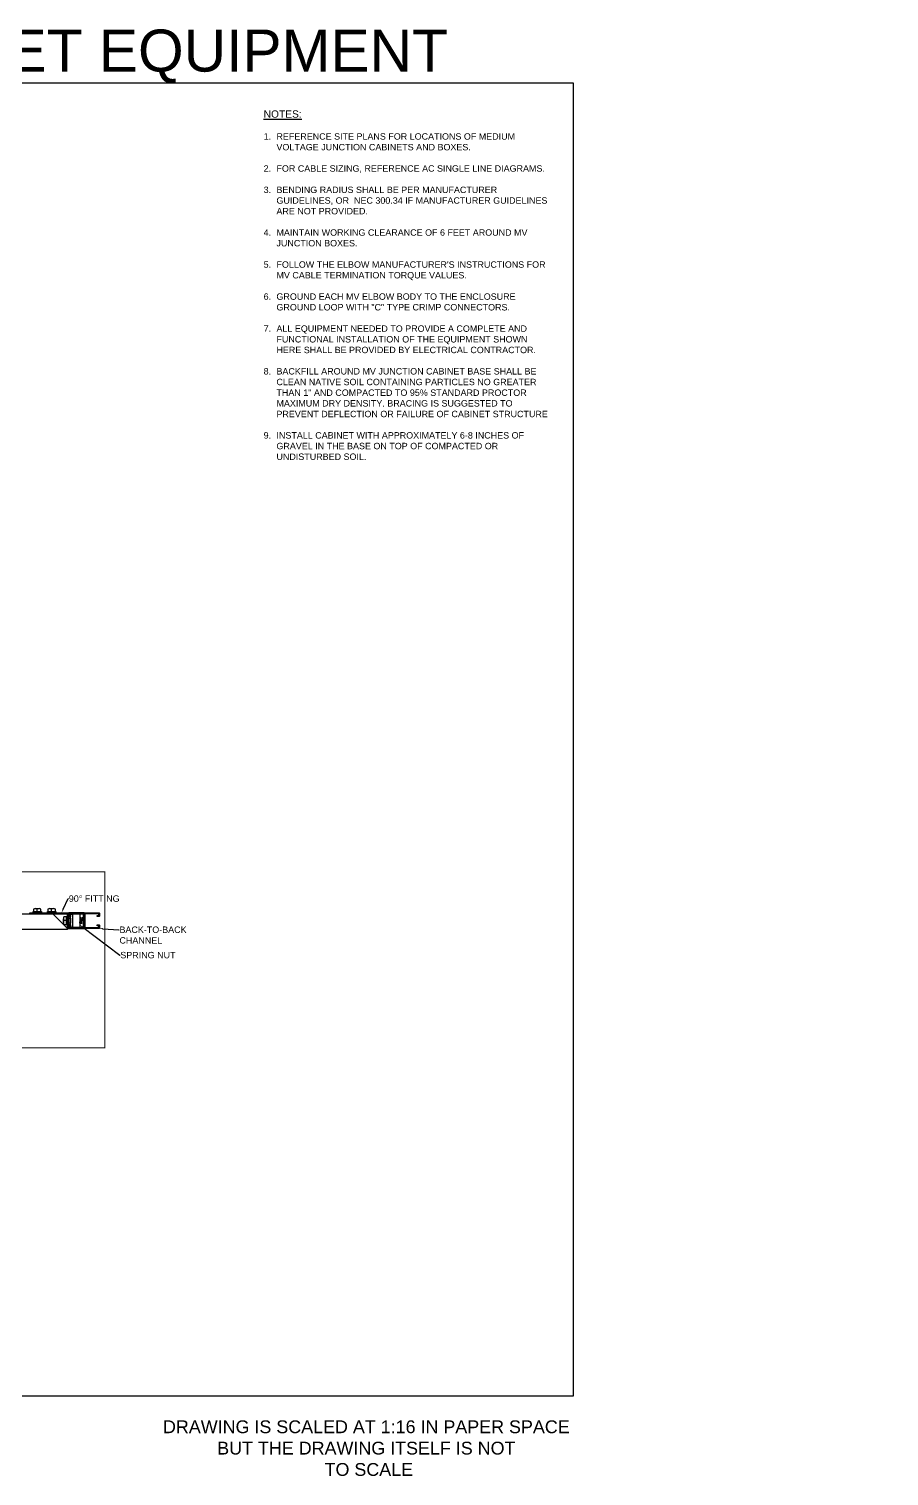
# Model space of a CAD drawing. Header units: feet. Extents: x -208 to 2089, y -974 to 342.
# Drawn here: x 361.9 to 576.7, y -20 to 341.5 of the extents above; entities that cross this region are included whole.
import ezdxf
from ezdxf import colors
from ezdxf.entities.mleader import LeaderData, LeaderLine
from ezdxf.math import Vec2, Vec3

# ---------------------------------------------------------------- set-up
doc = ezdxf.new("R2010")
doc.units = ezdxf.units.FT
doc.header["$MEASUREMENT"] = 0
doc.linetypes.add('PHANTOM2', pattern=[1.25, 0.625, -0.125, 0.125, -0.125, 0.125, -0.125])
doc.layers.get('Defpoints').update_dxf_attribs({"color": 5})
for name, color, linetype in [('E-EQPM-HRDW', 16, 'Continuous'), ('G-ANNO-TEXT', 1, 'Continuous'), ('G-DETL-LINE', 153, 'PHANTOM2')]:
    doc.layers.add(name, color=color, linetype=linetype)
doc.styles.add('NEI-A', font='arial.ttf', dxfattribs={"height": 0.1})

msp = doc.modelspace()

# ---------------------------------------------------------------- linework, layer by layer
at = {"layer": 'Defpoints'}
msp.add_lwpolyline([(0, 328), (0, 0), (497.93778, 0), (497.85778, 328)], close=True, dxfattribs=at)
at = {"layer": 'E-EQPM-HRDW'}
msp.add_lwpolyline([(349.90511, 120.47154), (371.50511, 120.47154), (371.50511, 116.57154), (349.90511, 116.57154)], close=True, dxfattribs=at)
msp.add_lwpolyline([(349.90511, 120.47154), (371.50511, 120.47154), (371.50511, 116.57154), (349.90511, 116.57154)], close=True, dxfattribs=at)
at = {"layer": 'E-EQPM-HRDW', "flags": 128}
for points in [[(371.50511, 116.79654), (371.50511, 120.47153), (362.13012, 120.47154), (362.13012, 120.69654), (371.73011, 120.69653), (371.73011, 116.79654), (371.50511, 116.79654), (367.83012, 120.47154)], [(371.50511, 116.79654), (371.50511, 120.47153), (362.13012, 120.47154), (362.13012, 120.69654), (371.73011, 120.69653), (371.73011, 116.79654), (371.50511, 116.79654), (367.83012, 120.47154)], [(372.2195, 119.25278), (371.73011, 119.25278), (371.73011, 119.34653), (372.2195, 119.34653), (372.2195, 118.14653), (371.73011, 118.14653), (371.73011, 118.24028), (372.2195, 118.24028)], [(372.2195, 119.25278), (371.73011, 119.25278), (371.73011, 119.34653), (372.2195, 119.34653), (372.2195, 118.14653), (371.73011, 118.14653), (371.73011, 118.24028), (372.2195, 118.24028)], [(375.63011, 119.21672), (375.63011, 120.69653), (371.96402, 120.69653)], [(375.63011, 119.21672), (375.63011, 120.69653), (371.96402, 120.69653)], [(372.82188, 117.09653), (372.2195, 117.09653), (372.2195, 117.47153), (372.33011, 117.47153), (372.33011, 117.69653), (372.2195, 117.69653), (372.2195, 119.79653), (372.33011, 119.79653), (372.33011, 120.02153), (372.2195, 120.02153), (372.2195, 120.39653), (372.82188, 120.39653)], [(372.82188, 117.09653), (372.2195, 117.09653), (372.2195, 117.47153), (372.33011, 117.47153), (372.33011, 117.69653), (372.2195, 117.69653), (372.2195, 119.79653), (372.33011, 119.79653), (372.33011, 120.02153), (372.2195, 120.02153), (372.2195, 120.39653), (372.82188, 120.39653)], [(374.53835, 118.151), (374.73535, 119.58377), (374.98191, 117.9093), (375.21214, 119.58377), (375.40511, 118.27325)], [(374.53835, 118.151), (374.73535, 119.58377), (374.98191, 117.9093), (375.21214, 119.58377), (375.40511, 118.27325)], [(374.53835, 119.34653), (374.71136, 119.34653), (374.80511, 119.25278), (374.80511, 118.24028), (374.71136, 118.14653), (374.53835, 118.14653)], [(374.53835, 118.24028), (374.71136, 118.24028), (374.71136, 118.14653), (374.71136, 119.34653), (374.71136, 119.25278), (374.53835, 119.25278)], [(374.53835, 119.34653), (374.71136, 119.34653), (374.80511, 119.25278), (374.80511, 118.24028), (374.71136, 118.14653), (374.53835, 118.14653)], [(374.53835, 118.24028), (374.71136, 118.24028), (374.71136, 118.14653), (374.71136, 119.34653), (374.71136, 119.25278), (374.53835, 119.25278)]]:
    msp.add_lwpolyline(points, dxfattribs=at)
for points in [[(363.93012, 120.99654), (364.97292, 120.99654), (364.97292, 120.69654), (362.88732, 120.69654), (362.88732, 120.99654), (363.93012, 120.99654), (363.93012, 121.61797, 0.134960527), (363.46247, 121.74654, 0.134960527), (362.99482, 121.61797), (362.99482, 120.99654), (364.86543, 120.99654), (364.86543, 121.61797, 0.134960527), (364.39778, 121.74654, 0.134960527), (363.93012, 121.61797, 0.134960527), (363.46247, 121.74654), (364.39778, 121.74654)], [(363.93012, 120.99654), (364.97292, 120.99654), (364.97292, 120.69654), (362.88732, 120.69654), (362.88732, 120.99654), (363.93012, 120.99654), (363.93012, 121.61797, 0.134960527), (363.46247, 121.74654, 0.134960527), (362.99482, 121.61797), (362.99482, 120.99654), (364.86543, 120.99654), (364.86543, 121.61797, 0.134960527), (364.39778, 121.74654, 0.134960527), (363.93012, 121.61797, 0.134960527), (363.46247, 121.74654), (364.39778, 121.74654)], [(367.53012, 120.99654), (368.57292, 120.99654), (368.57292, 120.69654), (366.48732, 120.69654), (366.48732, 120.99654), (367.53012, 120.99654), (367.53012, 121.61797, 0.134960527), (367.06247, 121.74654, 0.134960527), (366.59482, 121.61797), (366.59482, 120.99654), (368.46543, 120.99654), (368.46543, 121.61797, 0.134960527), (367.99778, 121.74654, 0.134960527), (367.53012, 121.61797, 0.134960527), (367.06247, 121.74654), (367.99778, 121.74654)], [(367.53012, 120.99654), (368.57292, 120.99654), (368.57292, 120.69654), (366.48732, 120.69654), (366.48732, 120.99654), (367.53012, 120.99654), (367.53012, 121.61797, 0.134960527), (367.06247, 121.74654, 0.134960527), (366.59482, 121.61797), (366.59482, 120.99654), (368.46543, 120.99654), (368.46543, 121.61797, 0.134960527), (367.99778, 121.74654, 0.134960527), (367.53012, 121.61797, 0.134960527), (367.06247, 121.74654), (367.99778, 121.74654)], [(371.21411, 118.74653), (371.21411, 119.78933), (371.51411, 119.78933), (371.51411, 117.70373), (371.21411, 117.70373), (371.21411, 118.74653), (370.59268, 118.74653, 0.134960527), (370.46411, 118.27887, 0.134960527), (370.59268, 117.81122), (371.21411, 117.81122), (371.21411, 119.68183), (370.59268, 119.68183, 0.134960527), (370.46411, 119.21418, 0.134960527), (370.59268, 118.74653, 0.134960527), (370.46411, 118.27887), (370.46411, 119.21418)], [(371.21411, 118.74653), (371.21411, 119.78933), (371.51411, 119.78933), (371.51411, 117.70373), (371.21411, 117.70373), (371.21411, 118.74653), (370.59268, 118.74653, 0.134960527), (370.46411, 118.27887, 0.134960527), (370.59268, 117.81122), (371.21411, 117.81122), (371.21411, 119.68183), (370.59268, 119.68183, 0.134960527), (370.46411, 119.21418, 0.134960527), (370.59268, 118.74653, 0.134960527), (370.46411, 118.27887), (370.46411, 119.21418)]]:
    msp.add_lwpolyline(points, format="xyb", dxfattribs=at)
for points in [[(371.95523, 117.47153), (372.33011, 117.47153), (372.33011, 117.69653), (371.95523, 117.69653, 0.198912367), (371.79605, 117.6306, 0.198912367), (371.73011, 117.47141), (371.73011, 117.02165, 0.198912367), (371.79605, 116.86247, 0.198912367), (371.95523, 116.79653), (375.63011, 116.79653), (375.63011, 120.69653), (371.95523, 120.69653, 0.198912367), (371.79605, 120.6306, 0.198912367), (371.73011, 120.47141), (371.73011, 120.02165, 0.198912367), (371.79605, 119.86247, 0.198912367), (371.95523, 119.79653), (372.33011, 119.79653), (372.33011, 120.02153), (371.95511, 120.02153), (371.95511, 120.47153), (375.40511, 120.47153), (375.40511, 117.02153), (371.95511, 117.02153), (371.95511, 117.47153)], [(371.95523, 117.47153), (372.33011, 117.47153), (372.33011, 117.69653), (371.95523, 117.69653, 0.198912367), (371.79605, 117.6306, 0.198912367), (371.73011, 117.47141), (371.73011, 117.02165, 0.198912367), (371.79605, 116.86247, 0.198912367), (371.95523, 116.79653), (375.63011, 116.79653), (375.63011, 120.69653), (371.95523, 120.69653, 0.198912367), (371.79605, 120.6306, 0.198912367), (371.73011, 120.47141), (371.73011, 120.02165, 0.198912367), (371.79605, 119.86247, 0.198912367), (371.95523, 119.79653), (372.33011, 119.79653), (372.33011, 120.02153), (371.95511, 120.02153), (371.95511, 120.47153), (375.40511, 120.47153), (375.40511, 117.02153), (371.95511, 117.02153), (371.95511, 117.47153)], [(379.30499, 117.47153), (378.93011, 117.47153), (378.93011, 117.69653), (379.30499, 117.69653, -0.198912367), (379.46418, 117.6306, -0.198912367), (379.53011, 117.47141), (379.53011, 117.02165, -0.198912367), (379.46418, 116.86247, -0.198912367), (379.30499, 116.79653), (375.63011, 116.79653), (375.63011, 120.69653), (379.30499, 120.69653, -0.198912367), (379.46418, 120.6306, -0.198912367), (379.53011, 120.47141), (379.53011, 120.02165, -0.198912367), (379.46418, 119.86247, -0.198912367), (379.30499, 119.79653), (378.93011, 119.79653), (378.93011, 120.02153), (379.30511, 120.02153), (379.30511, 120.47153), (375.85511, 120.47153), (375.85511, 117.02153), (379.30511, 117.02153), (379.30511, 117.47153)], [(379.30499, 117.47153), (378.93011, 117.47153), (378.93011, 117.69653), (379.30499, 117.69653, -0.198912367), (379.46418, 117.6306, -0.198912367), (379.53011, 117.47141), (379.53011, 117.02165, -0.198912367), (379.46418, 116.86247, -0.198912367), (379.30499, 116.79653), (375.63011, 116.79653), (375.63011, 120.69653), (379.30499, 120.69653, -0.198912367), (379.46418, 120.6306, -0.198912367), (379.53011, 120.47141), (379.53011, 120.02165, -0.198912367), (379.46418, 119.86247, -0.198912367), (379.30499, 119.79653), (378.93011, 119.79653), (378.93011, 120.02153), (379.30511, 120.02153), (379.30511, 120.47153), (375.85511, 120.47153), (375.85511, 117.02153), (379.30511, 117.02153), (379.30511, 117.47153)]]:
    msp.add_lwpolyline(points, format="xyb", close=True, dxfattribs=at)
at = {"layer": 'E-EQPM-HRDW'}
for points in [[(372.82188, 117.02153), (372.82188, 120.47153)], [(372.82188, 117.02153), (372.82188, 120.47153)], [(374.53835, 120.47153), (374.53835, 117.02153)], [(374.53835, 120.47153), (374.53835, 117.02153)]]:
    msp.add_lwpolyline(points, dxfattribs=at)
at = {"layer": 'G-DETL-LINE', "const_width": 0.25}
msp.add_lwpolyline([(348.79703, 130.94336), (380.79703, 130.94336), (380.79703, 86.94336), (348.79703, 86.94336)], close=True, dxfattribs=at)

# ---------------------------------------------------------------- texts
at = {"layer": 'Defpoints', "color": 1, "insert": (248.92889, 328), "char_height": 10.5007804, "attachment_point": 8, "style": 'NEI-A'}
msp.add_mtext('TYPICAL MEDIUM VOLTAGE JUNCTION CABINET EQUIPMENT', dxfattribs=at)
at = {"layer": 'Defpoints', "color": 1, "insert": (446.14866, -20.02618), "char_height": 3.2, "width": 7.621926742287e-311, "attachment_point": 8, "style": 'NEI-A'}
msp.add_mtext('DRAWING IS SCALED AT 1:16 IN PAPER SPACE\\PBUT THE DRAWING ITSELF IS NOT\\P TO SCALE', dxfattribs=at)
at = {"layer": 'G-ANNO-TEXT', "insert": (420.49547, 321.19503), "char_height": 1.6, "attachment_point": 1, "style": 'NEI-A'}
msp.add_mtext_dynamic_manual_height_columns('{\\H1.1429x;\\LNOTES:\\P}\\P\\pxi-2,l2,t2,3;1.^IREFERENCE SITE PLANS FOR LOCATIONS OF MEDIUM VOLTAGE JUNCTION CABINETS AND BOXES.\\P\\pi0,l0,tz;\\P\\pi-2,l2,t2,3;2.^IFOR CABLE SIZING, REFERENCE AC SINGLE LINE DIAGRAMS.\\P\\pi0,l0,tz;\\P\\pi-2,l2,t2,3;3.^IBENDING RADIUS SHALL BE PER MANUFACTURER GUIDELINES, OR  NEC 300.34 IF MANUFACTURER GUIDELINES ARE NOT PROVIDED.\\P\\pi0,l0,tz;\\P\\pi-2,l2,t2,3;4.^IMAINTAIN WORKING CLEARANCE OF 6 FEET AROUND MV JUNCTION BOXES.\\P\\pi0,l0,tz;\\P\\pi-2,l2,t2,3;5.^IFOLLOW THE ELBOW MANUFACTURER\'S INSTRUCTIONS FOR MV CABLE TERMINATION TORQUE VALUES.\\P\\pi0,l0,tz;\\P\\pi-2,l2,t2,3;{\\A1;6.^IGROUND EACH MV ELBOW BODY TO THE ENCLOSURE GROUND LOOP WITH "C" TYPE CRIMP CONNECTORS.\\P\\pi0,l0,tz;\\P\\pi-2,l2,t2,3;7.^IALL EQUIPMENT NEEDED TO PROVIDE A COMPLETE AND FUNCTIONAL INSTALLATION OF THE EQUIPMENT SHOWN HERE SHALL BE PROVIDED BY ELECTRICAL CONTRACTOR.\\P\\pi0,l0,tz;\\P\\pi-2,l2,t2,3;8.^IBACKFILL AROUND MV JUNCTION CABINET BASE SHALL BE CLEAN NATIVE SOIL CONTAINING PARTICLES NO GREATER THAN 1" AND COMPACTED TO 95% STANDARD PROCTOR MAXIMUM DRY DENSITY. BRACING IS SUGGESTED TO PREVENT DEFLECTION OR FAILURE OF CABINET STRUCTURE \\P\\pi0,l0,tz;\\P\\pi-2,l2,t2,3;9.^IINSTALL CABINET WITH APPROXIMATELY 6-8 INCHES OF GRAVEL IN THE BASE ON TOP OF COMPACTED OR UNDISTURBED SOIL.}', width=70.7999998, gutter_width=8.75, heights=[163.65427], dxfattribs=at)

# ---------------------------------------------------------------- leaders
at = {"layer": 'G-ANNO-TEXT'}
ml = msp.add_multileader_mtext('Standard', dxfattribs=at)
ml.set_content('GROUNDING CONNECTION TO GROUND ROD AND TRENCH GROUND', color=256, style='NEI-A')
ml.set_leader_properties()
ml.build(insert=Vec2(0, 0))
ml.multileader.update_dxf_attribs({"dogleg_length": 0.0625, "arrow_head_size": 2.5, "scale": 20})
ctx = ml.context
ctx.base_point, ctx.scale, ctx.char_height, ctx.arrow_head_size, ctx.landing_gap_size, ctx.plane_origin = Vec3(686.78956, 268.60087), 20, 2, 2.5, 1.25, Vec3(804.51757, 268.64946)
ctx.text_align_type = 1
notes = []
notes.append((ctx, [(1, (1, 1, 0), (713.71282, 268.60087), (-1, 0), 1.25, [(0, [(755.3131, 254.59477)], 0, [])])]))
ctx.mtext.insert, ctx.mtext.width, ctx.mtext.defined_height, ctx.mtext.alignment, ctx.mtext.flow_direction = Vec3(699.62619, 269.61792), 24.9110314, 4.69827, 2, 5
ml = msp.add_multileader_mtext('Standard', dxfattribs=at)
ml.set_content('TRENCH GROUND', color=256, style='NEI-A')
ml.set_leader_properties()
ml.build(insert=Vec2(0, 0))
ml.multileader.update_dxf_attribs({"dogleg_length": 0.0625, "arrow_head_size": 2.5, "scale": 20})
ctx = ml.context
ctx.base_point, ctx.scale, ctx.char_height, ctx.arrow_head_size, ctx.landing_gap_size, ctx.plane_origin = Vec3(647.32741, 255.12859), 20, 2, 2.5, 1.25, Vec3(750.21796, 260.76815)
ctx.text_align_type = 1
notes.append((ctx, [(1, (1, 1, 0), (675.69815, 255.12859), (-1, 0), 1.25, [(0, [(701.01349, 246.71347)], 0, [])])]))
ctx.mtext.insert, ctx.mtext.width, ctx.mtext.defined_height, ctx.mtext.alignment, ctx.mtext.flow_direction = Vec3(660.88778, 256.14564), 24.9110314, 4.69827, 2, 5
ml = msp.add_multileader_mtext('Standard', dxfattribs=at)
ml.set_content('90%%D FITTING', color=256, style='NEI-A')
ml.set_leader_properties()
ml.build(insert=Vec2(0, 0))
ml.multileader.update_dxf_attribs({"dogleg_length": 0.0625, "arrow_head_size": 1})
ctx = ml.context
ctx.base_point, ctx.char_height, ctx.arrow_head_size, ctx.landing_gap_size, ctx.plane_origin = Vec3(371.75512, 124.24413), 1.6, 1, 0.0625, Vec3(367.35572, 128.17399)
notes.append((ctx, [(0, (1, 1, 0), (371.69262, 124.24413), (1, 0), 0.0625, [(0, [(370.00616, 120.69653)], 0, [])])]))
ctx.mtext.insert, ctx.mtext.flow_direction = Vec3(371.81762, 125.05777), 5
ml = msp.add_multileader_mtext('Standard', dxfattribs=at)
ml.set_content('SPRING NUT', color=256, style='NEI-A')
ml.set_leader_properties()
ml.build(insert=Vec2(0, 0))
ml.multileader.update_dxf_attribs({"dogleg_length": 0.0625, "arrow_head_size": 1})
ctx = ml.context
ctx.base_point, ctx.char_height, ctx.arrow_head_size, ctx.landing_gap_size, ctx.plane_origin = Vec3(384.62835, 110.12589), 1.6, 1, 0.0625, Vec3(377.62982, 116.27399)
notes.append((ctx, [(0, (1, 1, 0), (384.56585, 110.12589), (1, 0), 0.0625, [(0, [(374.53835, 117.72199)], 0, [])])]))
ctx.mtext.insert, ctx.mtext.flow_direction = Vec3(384.69085, 110.93953), 5
ml = msp.add_multileader_mtext('Standard', dxfattribs=at)
ml.set_content('BACK-TO-BACK \\PCHANNEL', color=256, style='NEI-A')
ml.set_leader_properties()
ml.build(insert=Vec2(0, 0))
ml.multileader.update_dxf_attribs({"dogleg_length": 0.0625, "arrow_head_size": 1})
ctx = ml.context
ctx.base_point, ctx.char_height, ctx.arrow_head_size, ctx.landing_gap_size, ctx.plane_origin = Vec3(384.41679, 116.46952), 1.6, 1, 0.0625, Vec3(377.62982, 118.27399)
notes.append((ctx, [(0, (1, 1, 0), (384.35429, 116.46952), (1, 0), 0.0625, [(0, [(379.30499, 116.79653)], 0, [])])]))
ctx.mtext.insert, ctx.mtext.flow_direction = Vec3(384.47929, 117.28317), 5
for ctx, leaders in notes:
    for number, flags, end, landing, length, lines in leaders:
        leader = LeaderData()
        leader.index, (leader.has_last_leader_line, leader.has_dogleg_vector, leader.attachment_direction) = number, flags
        leader.last_leader_point, leader.dogleg_vector, leader.dogleg_length = Vec3(end), Vec3(landing), length
        for number, points, colour, breaks in lines:
            line = LeaderLine()
            line.index, line.vertices, line.color, line.breaks = number, Vec3.list(points), colors.encode_raw_color(colour), breaks
            leader.lines.append(line)
        ctx.leaders.append(leader)

doc.saveas('drawing.dxf')
